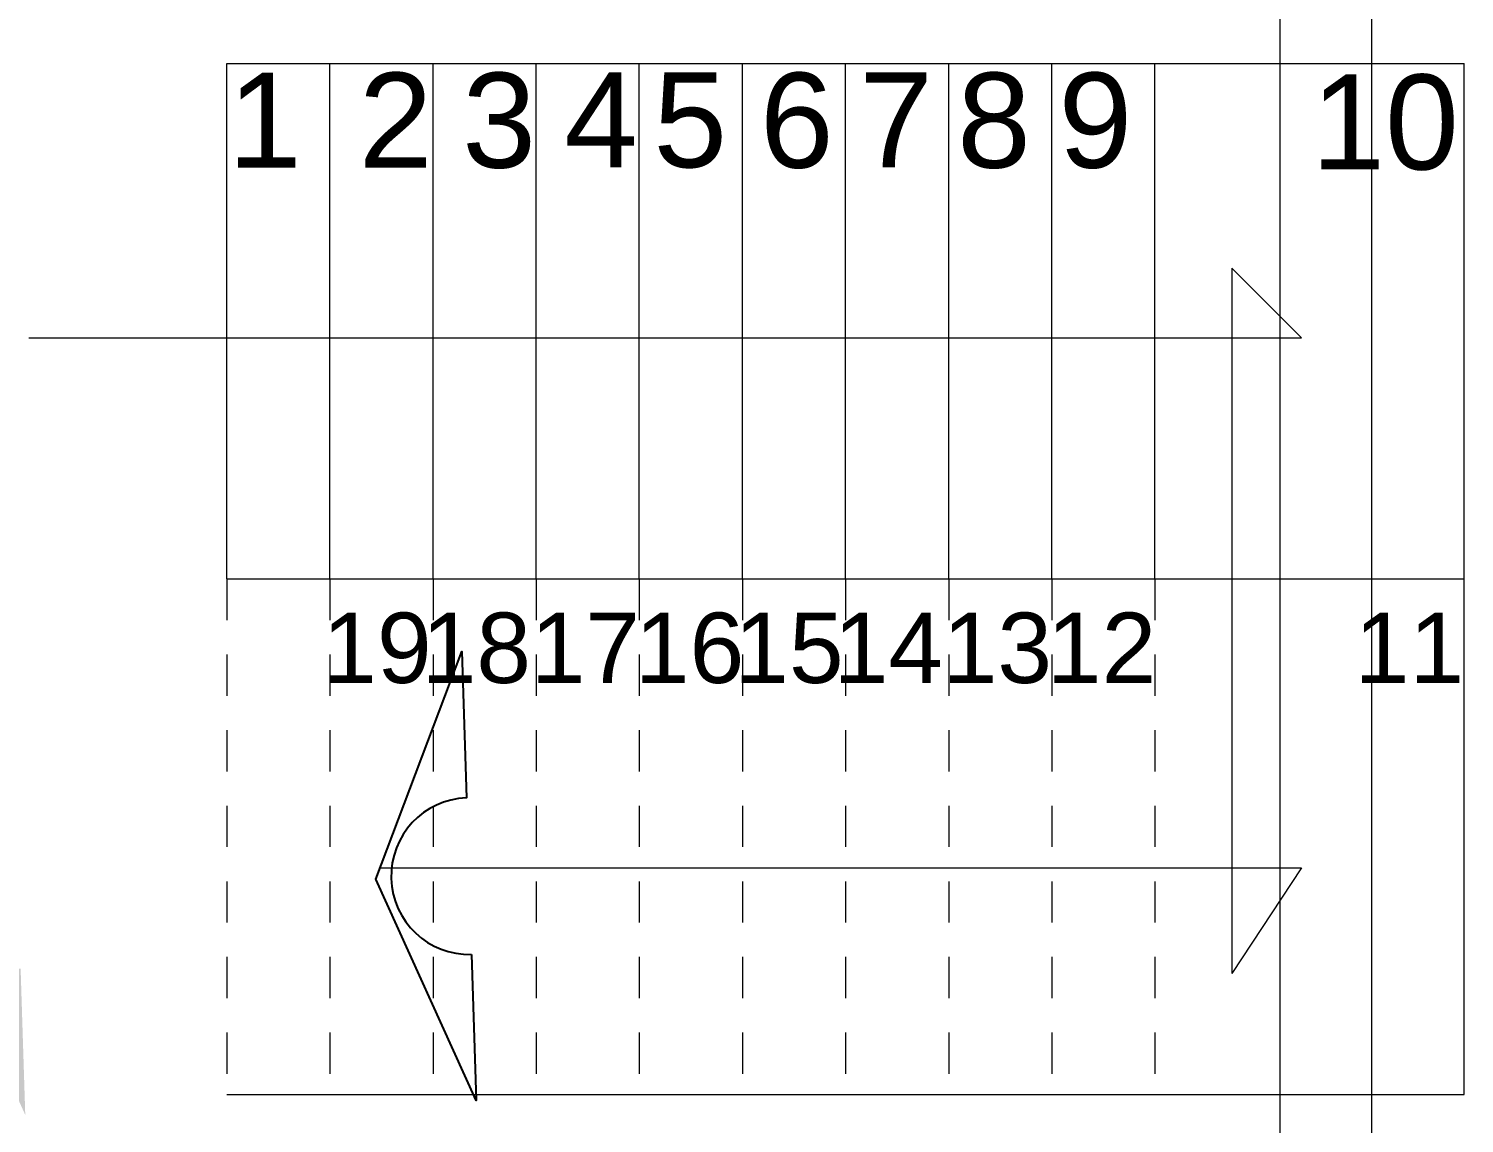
# Model space of a CAD drawing. Header units: inches. Extents: x 13 to 261, y -112 to -47.
# Drawn here: x 110.611 to 114.787, y -66.881 to -63.695 of the extents above; entities that cross this region are included whole.
import ezdxf

# ---------------------------------------------------------------- set-up
doc = ezdxf.new("R2010")
doc.units = ezdxf.units.IN
doc.header["$MEASUREMENT"] = 0
doc.linetypes.add('ACAD_ISO02W100', pattern=[15, 12, -3])
for name, color, linetype, lineweight in [('BANQUETA', 2, 'Continuous', 18), ('CAJONES', 3, 'Continuous', 20), ('ESCALERAS', 182, 'Continuous', 18), ('LINEA DE CONTE RAM.', 7, 'Continuous', 13), ('POY. LOSA', 212, 'ACAD_ISO02W100', 13), ('TEXTOS', 124, 'Continuous', 30)]:
    doc.layers.add(name, color=color, linetype=linetype, lineweight=lineweight)
doc.styles.add('TEXTOS', font='ARIALUNI.TTF', dxfattribs={"height": 0.36})

msp = doc.modelspace()

# ---------------------------------------------------------------- hatches: boundary and pattern name
at = {"extrusion": (0.109307, 0.003475, 0.994002)}
h = msp.add_hatch(color=256, dxfattribs=at)
edge = h.paths.add_edge_path()
edge.add_line((-69.911, -109.0748), (-70.3368, -109.0748))
edge.add_line((-70.3368, -109.0748), (-69.6832, -108.8015))
edge.add_line((-69.6832, -108.8015), (-69.0296, -109.0748))
edge.add_line((-69.0296, -109.0748), (-69.4555, -109.0748))
edge.add_arc((-69.6832, -109.0748), 0.2277, 0, 180)

# ---------------------------------------------------------------- linework, layer by layer
at = {"extrusion": (0.109307, 0.003475, 0.994002), "elevation": 12.0006}
msp.add_lwpolyline([(-69.911, -109.0748), (-70.3368, -109.0748), (-69.6832, -108.8015), (-69.0296, -109.0748), (-69.4555, -109.0748, 1), (-69.911, -109.0748, 1)], format="xyb", dxfattribs=at)
at = {"layer": 'BANQUETA'}
msp.add_line((114.5183, -83.2766), (114.5183, -55.474), dxfattribs=at)
at = {"layer": 'CAJONES'}
msp.add_line((114.2507, -51.8268), (114.2507, -69.3466), dxfattribs=at)
at = {"layer": 'ESCALERAS'}
for p, q in [((111.1872, -63.7964), (114.7872, -63.7964)), ((111.1872, -65.2964), (111.1872, -63.7964)), ((111.7872, -65.2964), (111.7872, -63.7964)), ((112.0872, -65.2964), (112.0872, -63.7964)), ((112.3872, -65.2964), (112.3872, -63.7964)), ((112.6872, -65.2964), (112.6872, -63.7964)), ((112.9872, -65.2964), (112.9872, -63.7964)), ((113.2872, -65.2964), (113.2872, -63.7964)), ((113.5872, -65.2964), (113.5872, -63.7964)), ((113.8872, -65.2964), (113.8872, -63.7964)), ((114.7872, -66.7964), (114.7872, -63.7964)), ((111.1872, -65.2964), (114.7872, -65.2964)), ((111.1872, -66.7964), (114.7872, -66.7964))]:
    msp.add_line(p, q, dxfattribs=at)
at = {"layer": 'ESCALERAS', "ltscale": 0.01}
msp.add_line((111.4872, -65.2964), (111.4872, -63.7964), dxfattribs=at)
at = {"layer": 'LINEA DE CONTE RAM.'}
for p, q in [((114.1109, -64.392), (114.3138, -64.5948)), ((114.1109, -64.392), (114.1109, -66.4445)), ((110.6108, -64.5948), (114.3138, -64.5948)), ((111.6328, -66.1369), (114.3138, -66.1369)), ((114.3138, -66.1369), (114.1109, -66.4445))]:
    msp.add_line(p, q, dxfattribs=at)
at = {"layer": 'POY. LOSA', "ltscale": 0.01}
for p, q in [((111.1872, -65.2964), (111.1872, -66.7964)), ((111.4872, -65.2964), (111.4872, -66.7964)), ((111.7872, -65.2964), (111.7872, -66.7964)), ((112.0872, -65.2964), (112.0872, -66.7964)), ((112.3872, -65.2964), (112.3872, -66.7964)), ((112.6872, -65.2964), (112.6872, -66.7964)), ((112.9872, -65.2964), (112.9872, -66.7964)), ((113.2872, -65.2964), (113.2872, -66.7964)), ((113.5872, -65.2964), (113.5872, -66.7964)), ((113.8872, -65.2964), (113.8872, -66.7964))]:
    msp.add_line(p, q, dxfattribs=at)

# ---------------------------------------------------------------- texts
at = {"layer": 'TEXTOS', "style": 'TEXTOS'}
for s, height, p in [('1', 0.2765, (111.1902, -64.0997)), ('2', 0.2765, (111.5708, -64.0997)), ('3', 0.2765, (111.8719, -64.0997)), ('4', 0.2765, (112.1686, -64.0984)), ('5', 0.2765, (112.4279, -64.0984)), ('6', 0.2765, (112.7379, -64.0997)), ('7', 0.2765, (113.0264, -64.0984)), ('8', 0.2765, (113.3117, -64.0997)), ('9', 0.2765, (113.6066, -64.0997)), ('10', 0.27647, (114.342, -64.1048)), ('19', 0.20483, (111.4648, -65.5992)), ('18', 0.20483, (111.7539, -65.5992)), ('17', 0.20483, (112.0712, -65.5992)), ('16', 0.20483, (112.3743, -65.5992)), ('15', 0.20483, (112.6634, -65.5992)), ('14', 0.20483, (112.9525, -65.5992)), ('13', 0.20483, (113.2697, -65.5992)), ('12', 0.20483, (113.5729, -65.5992)), ('11', 0.20483, (114.4683, -65.5992))]:
    msp.add_text(s, height=height, dxfattribs=at).set_placement(p)

doc.saveas('drawing.dxf')
